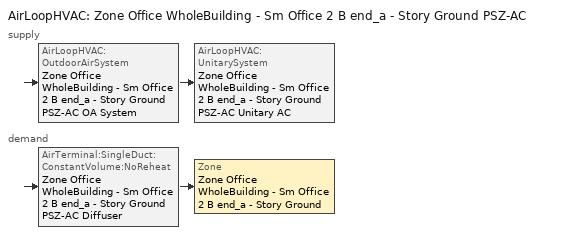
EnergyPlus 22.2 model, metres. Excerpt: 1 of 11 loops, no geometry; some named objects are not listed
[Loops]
AirLoopHVAC 'Zone Office WholeBuilding - Sm Office 2 B end_a - Story Ground PSZ-AC'
 supply: AirLoopHVAC:OutdoorAirSystem 'Zone Office WholeBuilding - Sm Office 2 B end_a - Story Ground PSZ-AC OA System' > AirLoopHVAC:UnitarySystem 'Zone Office WholeBuilding - Sm Office 2 B end_a - Story Ground PSZ-AC Unitary AC'
 demand: AirTerminal:SingleDuct:ConstantVolume:NoReheat 'Zone Office WholeBuilding - Sm Office 2 B end_a - Story Ground PSZ-AC Diffuser' > Zone 'Zone Office WholeBuilding - Sm Office 2 B end_a - Story Ground'
[ZoneControl:Thermostat]
Zone Office WholeBuilding - Sm Office 2 B end_a - Story Ground Thermostat: Zone or ZoneList=Zone Office WholeBuilding - Sm Office 2 B end_a - Story Ground; Control Type Schedule=Zone Office WholeBuilding - Sm Office 2 B end_a - Story Ground Thermostat Schedule; Control 1=Office WholeBuilding - Sm Office 2 - 90.1-2010 Thermostat 4; Temperature Difference Between Cutout And Setpoint {deltaC}=0
[ThermostatSetpoint:DualSetpoint]
Office WholeBuilding - Sm Office 2 - 90.1-2010 Thermostat 4: Heating Setpoint Temperature Schedule=OfficeSmall HTGSETP_SCH_NO_OPTIMUM; Cooling Setpoint Temperature Schedule=OfficeSmall CLGSETP_SCH_NO_OPTIMUM
[AirTerminal:SingleDuct:ConstantVolume:NoReheat]
Zone Office WholeBuilding - Sm Office 2 B end_a - Story Ground PSZ-AC Diffuser: Availability Schedule=Always On Discrete; Maximum Air Flow Rate {m3/s}=AutoSize
[Zone equipment]
Zone Office WholeBuilding - Sm Office 2 B end_a - Story Ground: Zone Office WholeBuilding - Sm Office 2 B end_a - Story Ground PSZ-AC Diffuser
[Sizing:Zone]
Zone Office WholeBuilding - Sm Office 2 B end_a - Story Ground: Zone Cooling Design Supply Air Temperature Input Method=SupplyAirTemperature; Zone Cooling Design Supply Air Temperature {C}=12.7778; Zone Cooling Design Supply Air Temperature Difference {deltaC}=11.11; Zone Heating Design Supply Air Temperature Input Method=SupplyAirTemperature; Zone Heating Design Supply Air Temperature {C}=50; Zone Heating Design Supply Air Temperature Difference {deltaC}=11.11; Zone Cooling Design Supply Air Humidity Ratio {kgWater/kgDryAir}=0.0085; Zone Heating Design Supply Air Humidity Ratio {kgWater/kgDryAir}=0.008; Design Specification Outdoor Air Object=Zone Office WholeBuilding - Sm Office 2 B end_a - Story Ground DSOA Space List; Cooling Design Air Flow Method=DesignDay; Cooling Design Air Flow Rate {m3/s}=0; Cooling Minimum Air Flow per Zone Floor Area {m3/s-m2}=0.000762; Cooling Minimum Air Flow {m3/s}=0; Cooling Minimum Air Flow Fraction=0; Heating Design Air Flow Method=DesignDay; Heating Design Air Flow Rate {m3/s}=0; Heating Maximum Air Flow per Zone Floor Area {m3/s-m2}=0.002032; Heating Maximum Air Flow {m3/s}=0.141576; Heating Maximum Air Flow Fraction=0.3; Account for Dedicated Outdoor Air System=No; Zone Load Sizing Method=Sensible Load Only No Latent Load; Zone Latent Cooling Design Supply Air Humidity Ratio Input Method=HumidityRatioDifference; Zone Cooling Design Supply Air Humidity Ratio Difference {kgWater/kgDryAir}=0.005; Zone Latent Heating Design Supply Air Humidity Ratio Input Method=HumidityRatioDifference; Zone Humidification Design Supply Air Humidity Ratio Difference {kgWater/kgDryAir}=0.005
[Controller:MechanicalVentilation]
Controller Mechanical Ventilation 5: Availability Schedule=Zone Office WholeBuilding - Sm Office 2 B end_a - Story Ground PSZ-AC Occ Sch; Demand Controlled Ventilation=No; System Outdoor Air Method=ZoneSum; Zone or ZoneList Name 1=Zone Office WholeBuilding - Sm Office 2 B end_a - Story Ground; Design Specification Outdoor Air Object Name 1=Office WholeBuilding - Sm Office 2 Ventilation
[DesignSpecification:OutdoorAir]
Office WholeBuilding - Sm Office 2 Ventilation: Outdoor Air Method=Sum; Outdoor Air Flow per Person {m3/s-person}=0; Outdoor Air Flow per Zone Floor Area {m3/s-m2}=0.0004318; Outdoor Air Flow per Zone {m3/s}=0; Outdoor Air Flow Air Changes per Hour {1/hr}=0
[DesignSpecification:OutdoorAir:SpaceList]
Zone Office WholeBuilding - Sm Office 2 B end_a - Story Ground DSOA Space List: Space Name 1=Office WholeBuilding - Sm Office 2 B end_a - Story Ground; Space Design Specification Outdoor Air Object Name 1=Office WholeBuilding - Sm Office 2 Ventilation
[AirLoopHVAC]
Zone Office WholeBuilding - Sm Office 2 B end_a - Story Ground PSZ-AC: Design Supply Air Flow Rate {m3/s}=AutoSize; Design Return Air Flow Fraction of Supply Air Flow=1
[Sizing:System]
Zone Office WholeBuilding - Sm Office 2 B end_a - Story Ground PSZ-AC: Type of Load to Size On=Sensible; Design Outdoor Air Flow Rate {m3/s}=Autosize; Central Heating Maximum System Air Flow Ratio=1; Preheat Design Temperature {C}=7.22222; Preheat Design Humidity Ratio {kgWater/kgDryAir}=0.008; Precool Design Temperature {C}=12.7778; Precool Design Humidity Ratio {kgWater/kgDryAir}=0.008; Central Cooling Design Supply Air Temperature {C}=12.7778; Central Heating Design Supply Air Temperature {C}=50; Type of Zone Sum to Use=Coincident; 100% Outdoor Air in Cooling=No; 100% Outdoor Air in Heating=No; Central Cooling Design Supply Air Humidity Ratio {kgWater/kgDryAir}=0.0085; Central Heating Design Supply Air Humidity Ratio {kgWater/kgDryAir}=0.008; Cooling Supply Air Flow Rate Method=DesignDay; Cooling Supply Air Flow Rate {m3/s}=0; Cooling Supply Air Flow Rate Per Floor Area {m3/s-m2}=0.00996765; Cooling Fraction of Autosized Cooling Supply Air Flow Rate=1; Cooling Supply Air Flow Rate Per Unit Cooling Capacity {m3/s-W}=3.94755e-05; Heating Supply Air Flow Rate Method=DesignDay; Heating Supply Air Flow Rate {m3/s}=0; Heating Supply Air Flow Rate Per Floor Area {m3/s-m2}=0.00996765; Heating Fraction of Autosized Heating Supply Air Flow Rate=1; Heating Fraction of Autosized Cooling Supply Air Flow Rate=1; Heating Supply Air Flow Rate Per Unit Heating Capacity {m3/s-W}=3.15882e-05; System Outdoor Air Method=ZoneSum; Zone Maximum Outdoor Air Fraction=1; Cooling Design Capacity Method=CoolingDesignCapacity; Cooling Design Capacity {W}=Autosize; Cooling Design Capacity Per Floor Area {W/m2}=234.7; Fraction of Autosized Cooling Design Capacity=1; Heating Design Capacity Method=HeatingDesignCapacity; Heating Design Capacity {W}=Autosize; Heating Design Capacity Per Floor Area {W/m2}=157; Fraction of Autosized Heating Design Capacity=1; Central Cooling Capacity Control Method=OnOff; Occupant Diversity=Autosize
[Controller:OutdoorAir]
Zone Office WholeBuilding - Sm Office 2 B end_a - Story Ground PSZ-AC OA System Controller: Minimum Outdoor Air Flow Rate {m3/s}=Autosize; Maximum Outdoor Air Flow Rate {m3/s}=Autosize; Economizer Control Type=NoEconomizer; Economizer Control Action Type=ModulateFlow; Economizer Maximum Limit Dry-Bulb Temperature {C}=28; Economizer Maximum Limit Enthalpy {J/kg}=64000; Lockout Type=LockoutWithHeating; Minimum Limit Type=FixedMinimum; Minimum Outdoor Air Schedule=Zone Office WholeBuilding - Sm Office 2 B end_a - Story Ground PSZ-AC Occ Sch; Maximum Fraction of Outdoor Air Schedule=ZoneOfficeWholeBuildingSmOffice2BendaStoryGroundPSZACmaxOASch; Mechanical Ventilation Controller=Controller Mechanical Ventilation 5; High Humidity Control=No; Control High Indoor Humidity Based on Outdoor Humidity Ratio=Yes; Heat Recovery Bypass Control Type=BypassWhenWithinEconomizerLimits
[SetpointManager:MixedAir]
Zone Office WholeBuilding - Sm Office 2 B end_a - Story Ground PSZ-AC Mixed Air Node OS Default SPM: Control Variable=Temperature; Setpoint Node or NodeList=Zone Office WholeBuilding - Sm Office 2 B end_a - Story Ground PSZ-AC Mixed Air Node
[AirLoopHVAC:UnitarySystem]
Zone Office WholeBuilding - Sm Office 2 B end_a - Story Ground PSZ-AC Unitary AC: Control Type=Load; Controlling Zone or Thermostat Location=Zone Office WholeBuilding - Sm Office 2 B end_a - Story Ground; Dehumidification Control Type=None; Availability Schedule=Outage Availability Schedule; Supply Fan=Zone Office WholeBuilding - Sm Office 2 B end_a - Story Ground PSZ-AC Fan; Fan Placement=DrawThrough; Supply Air Fan Operating Mode Schedule=Zone Office WholeBuilding - Sm Office 2 B end_a - Story Ground PSZ-AC Occ Sch; Heating Coil=Zone Office WholeBuilding - Sm Office 2 B end_a - Story Ground PSZ-AC Gas Htg Coil 30kBtu/hr 0.8 Thermal Eff; DX Heating Coil Sizing Ratio=1; Cooling Coil=Zone Office WholeBuilding - Sm Office 2 B end_a - Story Ground PSZ-AC 1spd DX AC Clg Coil 12kBtu/hr 13.0SEER; Use DOAS DX Cooling Coil=No; Minimum Supply Air Temperature {C}=2; Latent Load Control=SensibleOnlyLoadControl; Supplemental Heating Coil=Zone Office WholeBuilding - Sm Office 2 B end_a - Story Ground PSZ-AC No Heat; Cooling Supply Air Flow Rate {m3/s}=Autosize; Heating Supply Air Flow Rate {m3/s}=Autosize; No Load Supply Air Flow Rate {m3/s}=Autosize; Maximum Supply Air Temperature {C}=80; Maximum Outdoor Dry-Bulb Temperature for Supplemental Heater Operation {C}=21; Maximum Cycling Rate {cycles/hr}=2.5; Heat Pump Time Constant {s}=60; Fraction of On-Cycle Power Use=0.01; Heat Pump Fan Delay Time {s}=60; Ancillary On-Cycle Electric Power {W}=0; Ancillary Off-Cycle Electric Power {W}=0
[Fan:OnOff]
Zone Office WholeBuilding - Sm Office 2 B end_a - Story Ground PSZ-AC Fan: Availability Schedule=Always On Discrete; Fan Total Efficiency=0.55575; Pressure Rise {Pa}=622.722; Maximum Flow Rate {m3/s}=Autosize; Motor Efficiency=0.855; Motor In Airstream Fraction=1; Fan Power Ratio Function of Speed Ratio Curve=Fan On Off Power Curve 4; Fan Efficiency Ratio Function of Speed Ratio Curve=Fan On Off Efficiency Curve 4
[Coil:Heating:Fuel]
Zone Office WholeBuilding - Sm Office 2 B end_a - Story Ground PSZ-AC Gas Htg Coil 30kBtu/hr 0.8 Thermal Eff: Availability Schedule=Always On Discrete; Fuel Type=NaturalGas; Burner Efficiency=0.8; Nominal Capacity {W}=AutoSize; Parasitic Electric Load {W}=0; Parasitic Fuel Load {W}=0
[Coil:Cooling:DX:SingleSpeed]
Zone Office WholeBuilding - Sm Office 2 B end_a - Story Ground PSZ-AC 1spd DX AC Clg Coil 12kBtu/hr 13.0SEER: Availability Schedule=Always On Discrete; Gross Rated Total Cooling Capacity {W}=Autosize; Gross Rated Sensible Heat Ratio=Autosize; Gross Rated Cooling COP {W/W}=3.91157; Rated Air Flow Rate {m3/s}=Autosize; Rated Evaporator Fan Power Per Volume Flow Rate 2017 {W/(m3/s)}=773.3; Rated Evaporator Fan Power Per Volume Flow Rate 2023 {W/(m3/s)}=934.4; Total Cooling Capacity Function of Temperature Curve=PSZ-Fine Storage DX Coil Cap-FT; Total Cooling Capacity Function of Flow Fraction Curve=DX Coil Cap-FF; Energy Input Ratio Function of Temperature Curve=PSZ-AC DX Coil EIR-FT; Energy Input Ratio Function of Flow Fraction Curve=Split DX Coil EIR-FF; Part Load Fraction Correlation Curve=HPACCOOLPLFFPLR; Minimum Outdoor Dry-Bulb Temperature for Compressor Operation {C}=-25; Nominal Time for Condensate Removal to Begin {s}=0; Ratio of Initial Moisture Evaporation Rate and Steady State Latent Capacity=0; Maximum Cycling Rate {cycles/hr}=0; Latent Capacity Time Constant {s}=0; Condenser Type=AirCooled; Evaporative Condenser Effectiveness=0.9; Evaporative Condenser Air Flow Rate {m3/s}=Autosize; Evaporative Condenser Pump Rated Power Consumption {W}=Autosize; Crankcase Heater Capacity {W}=0; Maximum Outdoor Dry-Bulb Temperature for Crankcase Heater Operation {C}=10; Basin Heater Capacity {W/K}=0; Basin Heater Setpoint Temperature {C}=2
[Coil:Heating:Electric]
Zone Office WholeBuilding - Sm Office 2 B end_a - Story Ground PSZ-AC No Heat: Availability Schedule=Always Off Discrete; Efficiency=1; Nominal Capacity {W}=0
[SetpointManager:SingleZone:Reheat]
Zone Office WholeBuilding - Sm Office 2 B end_a - Story Ground Setpoint Manager SZ Reheat: Control Variable=Temperature; Minimum Supply Air Temperature {C}=12.7778; Maximum Supply Air Temperature {C}=50; Control Zone=Zone Office WholeBuilding - Sm Office 2 B end_a - Story Ground; Setpoint Node or NodeList=Zone Office WholeBuilding - Sm Office 2 B end_a - Story Ground PSZ-AC Supply Outlet Node
[Schedule:Day:Interval]
OfficeSmall HTGSETP_SCH_NO_OPTIMUM Default; autogen OfficeSmall HTGSETP_SCH_NO_OPTIMUM 0_day_sch: Average, 06:00, 18.3368, 19:00, 18.3368, 24:00, 18.3368
Schedule Day 241: No, 01:00, 3.0562, 02:00, 6.11233, 03:00, 9.16845, 04:00, 12.2246, 05:00, 15.2807, 06:00, 18.3368, 07:00, 18.3368, 08:00, 18.3368, 09:00, 18.3368, 10:00, 18.3368, 11:00, 18.3368, 12:00, 18.3368, 13:00, 18.3368, 14:00, 18.3368, 15:00, 18.3368, 16:00, 18.3368, 17:00, 0, 18:00, 0, 19:00, 0, 20:00, 0, 21:00, 0, 22:00, 0, 23:00, 0, 24:00, 0
Schedule Day 242; Schedule Day 243; Schedule Day 244; Schedule Day 245; Schedule Day 246; Schedule Day 247; Schedule Day 210; Schedule Day 211; Schedule Day 212; Schedule Day 213; Schedule Day 214; Schedule Day 215; Schedule Day 18; Schedule Day 19; Schedule Day 20; Schedule Day 21; Schedule Day 22; Schedule Day 23; Schedule Day 234; Schedule Day 235; Schedule Day 236; Schedule Day 237; Schedule Day 238; Schedule Day 239: No, 01:00, 0, 02:00, 0, 03:00, 0, 04:00, 0, 05:00, 0, 06:00, 0, 07:00, 0, 08:00, 0, 09:00, 0, 10:00, 0, 11:00, 0, 12:00, 0, 13:00, 0, 14:00, 0, 15:00, 0, 16:00, 0, 17:00, 0, 18:00, 0, 19:00, 0, 20:00, 0, 21:00, 0, 22:00, 0, 23:00, 0, 24:00, 0
Schedule Day 248: No, 01:00, 0, 02:00, 0, 03:00, 0, 04:00, 0, 05:00, 0, 06:00, 0, 07:00, 0, 08:00, 0, 09:00, 0, 10:00, 0, 11:00, 0, 12:00, 0, 13:00, 0, 14:00, 0, 15:00, 0, 16:00, 0, 17:00, 18.3368, 18:00, 18.3368, 19:00, 18.3368, 20:00, 18.3368, 21:00, 18.3368, 22:00, 18.3368, 23:00, 18.3368, 24:00, 18.3368
OfficeSmall HTGSETP_SCH_NO_OPTIMUM Summer Design Day: No, 24:00, 15.56
OfficeSmall HTGSETP_SCH_NO_OPTIMUM Winter Design Day: No, 24:00, 21.11
OfficeSmall CLGSETP_SCH_NO_OPTIMUM Default: Average, 04:30, 69.3215, 24:00, 70.498
Schedule Day 209: No, 01:00, 15.4051, 02:00, 30.8098, 03:00, 46.2145, 04:00, 61.6192, 05:00, 69.3517, 06:00, 69.412, 07:00, 69.4723, 08:00, 69.5327, 09:00, 69.593, 10:00, 69.6533, 11:00, 69.7137, 12:00, 69.774, 13:00, 69.8343, 14:00, 69.8947, 15:00, 69.955, 16:00, 70.0153, 17:00, 0, 18:00, 0, 19:00, 0, 20:00, 0, 21:00, 0, 22:00, 0, 23:00, 0, 24:00, 0
Schedule Day 216: No, 01:00, 0, 02:00, 0, 03:00, 0, 04:00, 0, 05:00, 0, 06:00, 0, 07:00, 0, 08:00, 0, 09:00, 0, 10:00, 0, 11:00, 0, 12:00, 0, 13:00, 0, 14:00, 0, 15:00, 0, 16:00, 0, 17:00, 70.0756, 18:00, 70.136, 19:00, 70.1963, 20:00, 70.2566, 21:00, 70.317, 22:00, 70.3773, 23:00, 70.4376, 24:00, 70.498
OfficeSmall CLGSETP_SCH_NO_OPTIMUM Summer Design Day: No, 24:00, 23.89
OfficeSmall CLGSETP_SCH_NO_OPTIMUM Winter Design Day: No, 24:00, 29.44
Zone Office WholeBuilding - Sm Office 2 B end_a - Story Ground PSZ-AC Occ Sch Sunday; Zone Office WholeBuilding - Sm Office 2 B end_a - Story Ground PSZ-AC Occ Sch Default; Zone Office WholeBuilding - Sm Office 2 B end_a - Story Ground PSZ-AC Occ Sch Summer Design Day; Zone Office WholeBuilding - Sm Office 2 B end_a - Story Ground PSZ-AC Occ Sch Winter Design Day: No, 24:00, 1
Schedule Day 17: No, 01:00, 1, 02:00, 1, 03:00, 1, 04:00, 1, 05:00, 1, 06:00, 1, 07:00, 1, 08:00, 1, 09:00, 1, 10:00, 1, 11:00, 1, 12:00, 1, 13:00, 1, 14:00, 1, 15:00, 1, 16:00, 1, 17:00, 0, 18:00, 0, 19:00, 0, 20:00, 0, 21:00, 0, 22:00, 0, 23:00, 0, 24:00, 0
Schedule Day 24: No, 01:00, 0, 02:00, 0, 03:00, 0, 04:00, 0, 05:00, 0, 06:00, 0, 07:00, 0, 08:00, 0, 09:00, 0, 10:00, 0, 11:00, 0, 12:00, 0, 13:00, 0, 14:00, 0, 15:00, 0, 16:00, 0, 17:00, 1, 18:00, 1, 19:00, 1, 20:00, 1, 21:00, 1, 22:00, 1, 23:00, 1, 24:00, 1
Schedule Day 233: No, 01:00, 0.7, 02:00, 0.7, 03:00, 0.7, 04:00, 0.7, 05:00, 0.7, 06:00, 0.7, 07:00, 0.7, 08:00, 0.7, 09:00, 0.7, 10:00, 0.7, 11:00, 0.7, 12:00, 0.7, 13:00, 0.7, 14:00, 0.7, 15:00, 0.7, 16:00, 0.7, 17:00, 0, 18:00, 0, 19:00, 0, 20:00, 0, 21:00, 0, 22:00, 0, 23:00, 0, 24:00, 0
Schedule Day 240: No, 01:00, 0, 02:00, 0, 03:00, 0, 04:00, 0, 05:00, 0, 06:00, 0, 07:00, 0, 08:00, 0, 09:00, 0, 10:00, 0, 11:00, 0, 12:00, 0, 13:00, 0, 14:00, 0, 15:00, 0, 16:00, 0, 17:00, 0.7, 18:00, 0.7, 19:00, 0.7, 20:00, 0.7, 21:00, 0.7, 22:00, 0.7, 23:00, 0.7, 24:00, 0.7
ZoneOfficeWholeBuildingSmOffice2BendaStoryGroundPSZACmaxOASchDefault: No, 24:00, 0.7
[Schedule:Week:Daily]
OfficeSmall HTGSETP_SCH_NO_OPTIMUM Week Rule - Jan1-Mar4: OfficeSmall HTGSETP_SCH_NO_OPTIMUM Default, autogen OfficeSmall HTGSETP_SCH_NO_OPTIMUM 0_day_sch, OfficeSmall HTGSETP_SCH_NO_OPTIMUM Default, OfficeSmall HTGSETP_SCH_NO_OPTIMUM Default, OfficeSmall HTGSETP_SCH_NO_OPTIMUM Default, OfficeSmall HTGSETP_SCH_NO_OPTIMUM Default, OfficeSmall HTGSETP_SCH_NO_OPTIMUM Default, OfficeSmall HTGSETP_SCH_NO_OPTIMUM Default, OfficeSmall HTGSETP_SCH_NO_OPTIMUM Summer Design Day, OfficeSmall HTGSETP_SCH_NO_OPTIMUM Winter Design Day, OfficeSmall HTGSETP_SCH_NO_OPTIMUM Default, OfficeSmall HTGSETP_SCH_NO_OPTIMUM Default
OfficeSmall HTGSETP_SCH_NO_OPTIMUM Week Rule - Mar5-Oct28; OfficeSmall HTGSETP_SCH_NO_OPTIMUM Week Rule - Nov12-Dec31: autogen OfficeSmall HTGSETP_SCH_NO_OPTIMUM 0_day_sch, OfficeSmall HTGSETP_SCH_NO_OPTIMUM Default, OfficeSmall HTGSETP_SCH_NO_OPTIMUM Default, OfficeSmall HTGSETP_SCH_NO_OPTIMUM Default, OfficeSmall HTGSETP_SCH_NO_OPTIMUM Default, OfficeSmall HTGSETP_SCH_NO_OPTIMUM Default, OfficeSmall HTGSETP_SCH_NO_OPTIMUM Default, OfficeSmall HTGSETP_SCH_NO_OPTIMUM Default, OfficeSmall HTGSETP_SCH_NO_OPTIMUM Summer Design Day, OfficeSmall HTGSETP_SCH_NO_OPTIMUM Winter Design Day, OfficeSmall HTGSETP_SCH_NO_OPTIMUM Default, OfficeSmall HTGSETP_SCH_NO_OPTIMUM Default
OfficeSmall HTGSETP_SCH_NO_OPTIMUM Week Rule - Oct29-Nov4: autogen OfficeSmall HTGSETP_SCH_NO_OPTIMUM 0_day_sch, OfficeSmall HTGSETP_SCH_NO_OPTIMUM Default, Schedule Day 241, Schedule Day 242, Schedule Day 243, Schedule Day 244, Schedule Day 245, OfficeSmall HTGSETP_SCH_NO_OPTIMUM Default, OfficeSmall HTGSETP_SCH_NO_OPTIMUM Summer Design Day, OfficeSmall HTGSETP_SCH_NO_OPTIMUM Winter Design Day, OfficeSmall HTGSETP_SCH_NO_OPTIMUM Default, OfficeSmall HTGSETP_SCH_NO_OPTIMUM Default
OfficeSmall HTGSETP_SCH_NO_OPTIMUM Week Rule - Nov5-Nov11: Schedule Day 246, Schedule Day 247, Schedule Day 248, OfficeSmall HTGSETP_SCH_NO_OPTIMUM Default, OfficeSmall HTGSETP_SCH_NO_OPTIMUM Default, OfficeSmall HTGSETP_SCH_NO_OPTIMUM Default, OfficeSmall HTGSETP_SCH_NO_OPTIMUM Default, OfficeSmall HTGSETP_SCH_NO_OPTIMUM Default, OfficeSmall HTGSETP_SCH_NO_OPTIMUM Summer Design Day, OfficeSmall HTGSETP_SCH_NO_OPTIMUM Winter Design Day, OfficeSmall HTGSETP_SCH_NO_OPTIMUM Default, OfficeSmall HTGSETP_SCH_NO_OPTIMUM Default
OfficeSmall CLGSETP_SCH_NO_OPTIMUM Week Rule - Jan1-Oct28; OfficeSmall CLGSETP_SCH_NO_OPTIMUM Week Rule - Nov12-Dec31: OfficeSmall CLGSETP_SCH_NO_OPTIMUM Default, OfficeSmall CLGSETP_SCH_NO_OPTIMUM Default, OfficeSmall CLGSETP_SCH_NO_OPTIMUM Default, OfficeSmall CLGSETP_SCH_NO_OPTIMUM Default, OfficeSmall CLGSETP_SCH_NO_OPTIMUM Default, OfficeSmall CLGSETP_SCH_NO_OPTIMUM Default, OfficeSmall CLGSETP_SCH_NO_OPTIMUM Default, OfficeSmall CLGSETP_SCH_NO_OPTIMUM Default, OfficeSmall CLGSETP_SCH_NO_OPTIMUM Summer Design Day, OfficeSmall CLGSETP_SCH_NO_OPTIMUM Winter Design Day, OfficeSmall CLGSETP_SCH_NO_OPTIMUM Default, OfficeSmall CLGSETP_SCH_NO_OPTIMUM Default
OfficeSmall CLGSETP_SCH_NO_OPTIMUM Week Rule - Oct29-Nov4: OfficeSmall CLGSETP_SCH_NO_OPTIMUM Default, OfficeSmall CLGSETP_SCH_NO_OPTIMUM Default, Schedule Day 209, Schedule Day 210, Schedule Day 211, Schedule Day 212, Schedule Day 213, OfficeSmall CLGSETP_SCH_NO_OPTIMUM Default, OfficeSmall CLGSETP_SCH_NO_OPTIMUM Summer Design Day, OfficeSmall CLGSETP_SCH_NO_OPTIMUM Winter Design Day, OfficeSmall CLGSETP_SCH_NO_OPTIMUM Default, OfficeSmall CLGSETP_SCH_NO_OPTIMUM Default
OfficeSmall CLGSETP_SCH_NO_OPTIMUM Week Rule - Nov5-Nov11: Schedule Day 214, Schedule Day 215, Schedule Day 216, OfficeSmall CLGSETP_SCH_NO_OPTIMUM Default, OfficeSmall CLGSETP_SCH_NO_OPTIMUM Default, OfficeSmall CLGSETP_SCH_NO_OPTIMUM Default, OfficeSmall CLGSETP_SCH_NO_OPTIMUM Default, OfficeSmall CLGSETP_SCH_NO_OPTIMUM Default, OfficeSmall CLGSETP_SCH_NO_OPTIMUM Summer Design Day, OfficeSmall CLGSETP_SCH_NO_OPTIMUM Winter Design Day, OfficeSmall CLGSETP_SCH_NO_OPTIMUM Default, OfficeSmall CLGSETP_SCH_NO_OPTIMUM Default
Zone Office WholeBuilding - Sm Office 2 B end_a - Story Ground PSZ-AC Occ Sch Week Rule - Jan1-Oct28; Zone Office WholeBuilding - Sm Office 2 B end_a - Story Ground PSZ-AC Occ Sch Week Rule - Nov12-Dec31: Zone Office WholeBuilding - Sm Office 2 B end_a - Story Ground PSZ-AC Occ Sch Sunday, Zone Office WholeBuilding - Sm Office 2 B end_a - Story Ground PSZ-AC Occ Sch Sunday, Zone Office WholeBuilding - Sm Office 2 B end_a - Story Ground PSZ-AC Occ Sch Sunday, Zone Office WholeBuilding - Sm Office 2 B end_a - Story Ground PSZ-AC Occ Sch Sunday, Zone Office WholeBuilding - Sm Office 2 B end_a - Story Ground PSZ-AC Occ Sch Default, Zone Office WholeBuilding - Sm Office 2 B end_a - Story Ground PSZ-AC Occ Sch Sunday, Zone Office WholeBuilding - Sm Office 2 B end_a - Story Ground PSZ-AC Occ Sch Sunday, Zone Office WholeBuilding - Sm Office 2 B end_a - Story Ground PSZ-AC Occ Sch Default, Zone Office WholeBuilding - Sm Office 2 B end_a - Story Ground PSZ-AC Occ Sch Summer Design Day, Zone Office WholeBuilding - Sm Office 2 B end_a - Story Ground PSZ-AC Occ Sch Winter Design Day, Zone Office WholeBuilding - Sm Office 2 B end_a - Story Ground PSZ-AC Occ Sch Default, Zone Office WholeBuilding - Sm Office 2 B end_a - Story Ground PSZ-AC Occ Sch Default
Zone Office WholeBuilding - Sm Office 2 B end_a - Story Ground PSZ-AC Occ Sch Week Rule - Oct29-Nov4: Zone Office WholeBuilding - Sm Office 2 B end_a - Story Ground PSZ-AC Occ Sch Sunday, Zone Office WholeBuilding - Sm Office 2 B end_a - Story Ground PSZ-AC Occ Sch Sunday, Schedule Day 17, Schedule Day 18, Schedule Day 19, Schedule Day 20, Schedule Day 21, Zone Office WholeBuilding - Sm Office 2 B end_a - Story Ground PSZ-AC Occ Sch Default, Zone Office WholeBuilding - Sm Office 2 B end_a - Story Ground PSZ-AC Occ Sch Summer Design Day, Zone Office WholeBuilding - Sm Office 2 B end_a - Story Ground PSZ-AC Occ Sch Winter Design Day, Zone Office WholeBuilding - Sm Office 2 B end_a - Story Ground PSZ-AC Occ Sch Default, Zone Office WholeBuilding - Sm Office 2 B end_a - Story Ground PSZ-AC Occ Sch Default
Zone Office WholeBuilding - Sm Office 2 B end_a - Story Ground PSZ-AC Occ Sch Week Rule - Nov5-Nov11: Schedule Day 22, Schedule Day 23, Schedule Day 24, Zone Office WholeBuilding - Sm Office 2 B end_a - Story Ground PSZ-AC Occ Sch Sunday, Zone Office WholeBuilding - Sm Office 2 B end_a - Story Ground PSZ-AC Occ Sch Default, Zone Office WholeBuilding - Sm Office 2 B end_a - Story Ground PSZ-AC Occ Sch Sunday, Zone Office WholeBuilding - Sm Office 2 B end_a - Story Ground PSZ-AC Occ Sch Sunday, Zone Office WholeBuilding - Sm Office 2 B end_a - Story Ground PSZ-AC Occ Sch Default, Zone Office WholeBuilding - Sm Office 2 B end_a - Story Ground PSZ-AC Occ Sch Summer Design Day, Zone Office WholeBuilding - Sm Office 2 B end_a - Story Ground PSZ-AC Occ Sch Winter Design Day, Zone Office WholeBuilding - Sm Office 2 B end_a - Story Ground PSZ-AC Occ Sch Default, Zone Office WholeBuilding - Sm Office 2 B end_a - Story Ground PSZ-AC Occ Sch Default
ZoneOfficeWholeBuildingSmOffice2BendaStoryGroundPSZACmaxOASch Week Rule - Jan1-Oct28; ZoneOfficeWholeBuildingSmOffice2BendaStoryGroundPSZACmaxOASch Week Rule - Nov12-Dec31: ZoneOfficeWholeBuildingSmOffice2BendaStoryGroundPSZACmaxOASchDefault, ZoneOfficeWholeBuildingSmOffice2BendaStoryGroundPSZACmaxOASchDefault, ZoneOfficeWholeBuildingSmOffice2BendaStoryGroundPSZACmaxOASchDefault, ZoneOfficeWholeBuildingSmOffice2BendaStoryGroundPSZACmaxOASchDefault, ZoneOfficeWholeBuildingSmOffice2BendaStoryGroundPSZACmaxOASchDefault, ZoneOfficeWholeBuildingSmOffice2BendaStoryGroundPSZACmaxOASchDefault, ZoneOfficeWholeBuildingSmOffice2BendaStoryGroundPSZACmaxOASchDefault, ZoneOfficeWholeBuildingSmOffice2BendaStoryGroundPSZACmaxOASchDefault, ZoneOfficeWholeBuildingSmOffice2BendaStoryGroundPSZACmaxOASchDefault, ZoneOfficeWholeBuildingSmOffice2BendaStoryGroundPSZACmaxOASchDefault, ZoneOfficeWholeBuildingSmOffice2BendaStoryGroundPSZACmaxOASchDefault, ZoneOfficeWholeBuildingSmOffice2BendaStoryGroundPSZACmaxOASchDefault
ZoneOfficeWholeBuildingSmOffice2BendaStoryGroundPSZACmaxOASch Week Rule - Oct29-Nov4: ZoneOfficeWholeBuildingSmOffice2BendaStoryGroundPSZACmaxOASchDefault, ZoneOfficeWholeBuildingSmOffice2BendaStoryGroundPSZACmaxOASchDefault, Schedule Day 233, Schedule Day 234, Schedule Day 235, Schedule Day 236, Schedule Day 237, ZoneOfficeWholeBuildingSmOffice2BendaStoryGroundPSZACmaxOASchDefault, ZoneOfficeWholeBuildingSmOffice2BendaStoryGroundPSZACmaxOASchDefault, ZoneOfficeWholeBuildingSmOffice2BendaStoryGroundPSZACmaxOASchDefault, ZoneOfficeWholeBuildingSmOffice2BendaStoryGroundPSZACmaxOASchDefault, ZoneOfficeWholeBuildingSmOffice2BendaStoryGroundPSZACmaxOASchDefault
ZoneOfficeWholeBuildingSmOffice2BendaStoryGroundPSZACmaxOASch Week Rule - Nov5-Nov11: Schedule Day 238, Schedule Day 239, Schedule Day 240, ZoneOfficeWholeBuildingSmOffice2BendaStoryGroundPSZACmaxOASchDefault, ZoneOfficeWholeBuildingSmOffice2BendaStoryGroundPSZACmaxOASchDefault, ZoneOfficeWholeBuildingSmOffice2BendaStoryGroundPSZACmaxOASchDefault, ZoneOfficeWholeBuildingSmOffice2BendaStoryGroundPSZACmaxOASchDefault, ZoneOfficeWholeBuildingSmOffice2BendaStoryGroundPSZACmaxOASchDefault, ZoneOfficeWholeBuildingSmOffice2BendaStoryGroundPSZACmaxOASchDefault, ZoneOfficeWholeBuildingSmOffice2BendaStoryGroundPSZACmaxOASchDefault, ZoneOfficeWholeBuildingSmOffice2BendaStoryGroundPSZACmaxOASchDefault, ZoneOfficeWholeBuildingSmOffice2BendaStoryGroundPSZACmaxOASchDefault
[Schedule:Year]
OfficeSmall HTGSETP_SCH_NO_OPTIMUM: OfficeSmall HTGSETP_SCH_NO_OPTIMUM Week Rule - Jan1-Mar4, 1, 1, 3, 4, OfficeSmall HTGSETP_SCH_NO_OPTIMUM Week Rule - Mar5-Oct28, 3, 5, 10, 28, OfficeSmall HTGSETP_SCH_NO_OPTIMUM Week Rule - Oct29-Nov4, 10, 29, 11, 4, OfficeSmall HTGSETP_SCH_NO_OPTIMUM Week Rule - Nov5-Nov11, 11, 5, 11, 11, OfficeSmall HTGSETP_SCH_NO_OPTIMUM Week Rule - Nov12-Dec31, 11, 12, 12, 31
OfficeSmall CLGSETP_SCH_NO_OPTIMUM: OfficeSmall CLGSETP_SCH_NO_OPTIMUM Week Rule - Jan1-Oct28, 1, 1, 10, 28, OfficeSmall CLGSETP_SCH_NO_OPTIMUM Week Rule - Oct29-Nov4, 10, 29, 11, 4, OfficeSmall CLGSETP_SCH_NO_OPTIMUM Week Rule - Nov5-Nov11, 11, 5, 11, 11, OfficeSmall CLGSETP_SCH_NO_OPTIMUM Week Rule - Nov12-Dec31, 11, 12, 12, 31
Zone Office WholeBuilding - Sm Office 2 B end_a - Story Ground PSZ-AC Occ Sch: Zone Office WholeBuilding - Sm Office 2 B end_a - Story Ground PSZ-AC Occ Sch Week Rule - Jan1-Oct28, 1, 1, 10, 28, Zone Office WholeBuilding - Sm Office 2 B end_a - Story Ground PSZ-AC Occ Sch Week Rule - Oct29-Nov4, 10, 29, 11, 4, Zone Office WholeBuilding - Sm Office 2 B end_a - Story Ground PSZ-AC Occ Sch Week Rule - Nov5-Nov11, 11, 5, 11, 11, Zone Office WholeBuilding - Sm Office 2 B end_a - Story Ground PSZ-AC Occ Sch Week Rule - Nov12-Dec31, 11, 12, 12, 31
ZoneOfficeWholeBuildingSmOffice2BendaStoryGroundPSZACmaxOASch: ZoneOfficeWholeBuildingSmOffice2BendaStoryGroundPSZACmaxOASch Week Rule - Jan1-Oct28, 1, 1, 10, 28, ZoneOfficeWholeBuildingSmOffice2BendaStoryGroundPSZACmaxOASch Week Rule - Oct29-Nov4, 10, 29, 11, 4, ZoneOfficeWholeBuildingSmOffice2BendaStoryGroundPSZACmaxOASch Week Rule - Nov5-Nov11, 11, 5, 11, 11, ZoneOfficeWholeBuildingSmOffice2BendaStoryGroundPSZACmaxOASch Week Rule - Nov12-Dec31, 11, 12, 12, 31
[Schedule:Compact]
Zone Office WholeBuilding - Sm Office 2 B end_a - Story Ground Thermostat Schedule: Through: 12/31, For: AllDays, Until: 24:00, 4
Outage Availability Schedule: Through: 01/01, For: AllDays, Until: 24:00, 1, Through: 01/02, For: AllDays, Until: 24:00, 1, Through: 01/03, For: AllDays, Until: 24:00, 1, Through: 01/04, For: AllDays, Until: 24:00, 1, Through: 01/05, For: AllDays, Until: 24:00, 1, Through: 01/06, For: AllDays, Until: 24:00, 1, Through: 01/07, For: AllDays, Until: 24:00, 1, Through: 01/08, For: AllDays, Until: 24:00, 1, Through: 01/09, For: AllDays, Until: 24:00, 1, Through: 01/10, For: AllDays, Until: 24:00, 1, Through: 01/11, For: AllDays, Until: 24:00, 1, Through: 01/12, For: AllDays, Until: 24:00, 1, Through: 01/13, For: AllDays, Until: 24:00, 1, Through: 01/14, For: AllDays, Until: 24:00, 1, Through: 01/15, For: AllDays, Until: 24:00, 1, Through: 01/16, For: AllDays, Until: 24:00, 1, Through: 01/17, For: AllDays, Until: 24:00, 1, Through: 01/18, For: AllDays, Until: 24:00, 1, Through: 01/19, For: AllDays, Until: 24:00, 1, Through: 01/20, For: AllDays, Until: 24:00, 1, Through: 01/21, For: AllDays, Until: 24:00, 1, Through: 01/22, For: AllDays, Until: 24:00, 1, Through: 01/23, For: AllDays, Until: 24:00, 1, Through: 01/24, For: AllDays, Until: 24:00, 1, Through: 01/25, For: AllDays, Until: 24:00, 1, Through: 01/26, For: AllDays, Until: 24:00, 1, Through: 01/27, For: AllDays, Until: 24:00, 1, Through: 01/28, For: AllDays, Until: 24:00, 1, Through: 01/29, For: AllDays, Until: 24:00, 1, Through: 01/30, For: AllDays, Until: 24:00, 1, Through: 01/31, For: AllDays, Until: 24:00, 1, Through: 02/01, For: AllDays, Until: 24:00, 1, Through: 02/02, For: AllDays, Until: 24:00, 1, Through: 02/03, For: AllDays, Until: 24:00, 1, Through: 02/04, For: AllDays, Until: 24:00, 1, Through: 02/05, For: AllDays, Until: 24:00, 1, Through: 02/06, For: AllDays, Until: 24:00, 1, Through: 02/07, For: AllDays, Until: 24:00, 1, Through: 02/08, For: AllDays, Until: 24:00, 1, Through: 02/09, For: AllDays, Until: 24:00, 1, Through: 02/10, For: AllDays, Until: 24:00, 1, Through: 02/11, For: AllDays, Until: 24:00, 1, Through: 02/12, For: AllDays, Until: 24:00, 1, Through: 02/13, For: AllDays, Until: 24:00, 1, Through: 02/14, For: AllDays, Until: 24:00, 1, Through: 02/15, For: AllDays, Until: 24:00, 1, Through: 02/16, For: AllDays, Until: 24:00, 1, Through: 02/17, For: AllDays, Until: 24:00, 1, Through: 02/18, For: AllDays, Until: 24:00, 1, Through: 02/19, For: AllDays, Until: 24:00, 1, Through: 02/20, For: AllDays, Until: 24:00, 1, Through: 02/21, For: AllDays, Until: 24:00, 1, Through: 02/22, For: AllDays, Until: 24:00, 1, Through: 02/23, For: AllDays, Until: 24:00, 1, Through: 02/24, For: AllDays, Until: 24:00, 1, Through: 02/25, For: AllDays, Until: 24:00, 1, Through: 02/26, For: AllDays, Until: 24:00, 1, Through: 02/27, For: AllDays, Until: 24:00, 1, Through: 02/28, For: AllDays, Until: 24:00, 1, Through: 03/01, For: AllDays, Until: 24:00, 1, Through: 03/02, For: AllDays, Until: 24:00, 1, Through: 03/03, For: AllDays, Until: 24:00, 1, Through: 03/04, For: AllDays, Until: 24:00, 1, Through: 03/05, For: AllDays, Until: 24:00, 1, Through: 03/06, For: AllDays, Until: 24:00, 1, Through: 03/07, For: AllDays, Until: 24:00, 1, Through: 03/08, For: AllDays, Until: 24:00, 1, Through: 03/09, For: AllDays, Until: 24:00, 1, Through: 03/10, For: AllDays, Until: 24:00, 1, Through: 03/11, For: AllDays, Until: 24:00, 1, Through: 03/12, For: AllDays, Until: 24:00, 1, Through: 03/13, For: AllDays, Until: 24:00, 1, Through: 03/14, For: AllDays, Until: 24:00, 1, Through: 03/15, For: AllDays, Until: 24:00, 1, Through: 03/16, For: AllDays, Until: 24:00, 1, Through: 03/17, For: AllDays, Until: 24:00, 1, Through: 03/18, For: AllDays, Until: 24:00, 1, Through: 03/19, For: AllDays, Until: 24:00, 1, Through: 03/20, For: AllDays, Until: 24:00, 1, Through: 03/21, For: AllDays, Until: 24:00, 1, Through: 03/22, For: AllDays, Until: 24:00, 1, Through: 03/23, For: AllDays, Until: 24:00, 1, Through: 03/24, For: AllDays, Until: 24:00, 1, Through: 03/25, For: AllDays, Until: 24:00, 1, Through: 03/26, For: AllDays, Until: 24:00, 1, Through: 03/27, For: AllDays, Until: 24:00, 1, Through: 03/28, For: AllDays, Until: 24:00, 1, Through: 03/29, For: AllDays, Until: 24:00, 1, Through: 03/30, For: AllDays, Until: 24:00, 1, Through: 03/31, For: AllDays, Until: 24:00, 1, Through: 04/01, For: AllDays, Until: 24:00, 1, Through: 04/02, For: AllDays, Until: 24:00, 1, Through: 04/03, For: AllDays, Until: 24:00, 1, Through: 04/04, For: AllDays, Until: 24:00, 1, Through: 04/05, For: AllDays, Until: 24:00, 1, Through: 04/06, For: AllDays, Until: 24:00, 1, Through: 04/07, For: AllDays, Until: 24:00, 1, Through: 04/08, For: AllDays, Until: 24:00, 1, Through: 04/09, For: AllDays, Until: 24:00, 1, Through: 04/10, For: AllDays, Until: 24:00, 1, Through: 04/11, For: AllDays, Until: 24:00, 1, Through: 04/12, For: AllDays, Until: 24:00, 1, Through: 04/13, For: AllDays, Until: 24:00, 1, Through: 04/14, For: AllDays, Until: 24:00, 1, Through: 04/15, For: AllDays, Until: 24:00, 1, Through: 04/16, For: AllDays, Until: 24:00, 1, Through: 04/17, For: AllDays, Until: 24:00, 1, Through: 04/18, For: AllDays, Until: 24:00, 1, Through: 04/19, For: AllDays, Until: 24:00, 1, Through: 04/20, For: AllDays, Until: 24:00, 1, Through: 04/21, For: AllDays, Until: 24:00, 1, Through: 04/22, For: AllDays, Until: 24:00, 1, Through: 04/23, For: AllDays, Until: 24:00, 1, Through: 04/24, For: AllDays, Until: 24:00, 1, Through: 04/25, For: AllDays, Until: 24:00, 1, Through: 04/26, For: AllDays, Until: 24:00, 1, Through: 04/27, For: AllDays, Until: 24:00, 1, Through: 04/28, For: AllDays, Until: 24:00, 1, Through: 04/29, For: AllDays, Until: 24:00, 1, Through: 04/30, For: AllDays, Until: 24:00, 1, Through: 05/01, For: AllDays, Until: 24:00, 1, Through: 05/02, For: AllDays, Until: 24:00, 1, Through: 05/03, For: AllDays, Until: 24:00, 1, Through: 05/04, For: AllDays, Until: 24:00, 1, Through: 05/05, For: AllDays, Until: 24:00, 1, Through: 05/06, For: AllDays, Until: 24:00, 1, Through: 05/07, For: AllDays, Until: 24:00, 1, Through: 05/08, For: AllDays, Until: 24:00, 1, Through: 05/09, For: AllDays, Until: 24:00, 1, Through: 05/10, For: AllDays, Until: 24:00, 1, Through: 05/11, For: AllDays, Until: 24:00, 1, Through: 05/12, For: AllDays, Until: 24:00, 1, Through: 05/13, For: AllDays, Until: 24:00, 1, Through: 05/14, For: AllDays, Until: 24:00, 1, Through: 05/15, For: AllDays, Until: 24:00, 1, Through: 05/16, For: AllDays, Until: 24:00, 1, Through: 05/17, For: AllDays, Until: 24:00, 1, Through: 05/18, For: AllDays, Until: 24:00, 1, Through: 05/19, For: AllDays, Until: 24:00, 1, Through: 05/20, For: AllDays, Until: 24:00, 1, Through: 05/21, For: AllDays, Until: 24:00, 1, Through: 05/22, For: AllDays, Until: 24:00, 1, Through: 05/23, For: AllDays, Until: 24:00, 1, Through: 05/24, For: AllDays, Until: 24:00, 1, Through: 05/25, For: AllDays, Until: 24:00, 1, Through: 05/26, For: AllDays, Until: 24:00, 1, Through: 05/27, For: AllDays, Until: 24:00, 1, Through: 05/28, For: AllDays, Until: 24:00, 1, Through: 05/29, For: AllDays, Until: 24:00, 1, Through: 05/30, For: AllDays, Until: 24:00, 1, Through: 05/31, For: AllDays, Until: 24:00, 1, Through: 06/01, For: AllDays, Until: 24:00, 1, Through: 06/02, For: AllDays, Until: 24:00, 1, Through: 06/03, For: AllDays, Until: 24:00, 1, Through: 06/04, For: AllDays, Until: 24:00, 1, Through: 06/05, For: AllDays, Until: 24:00, 1, Through: 06/06, For: AllDays, Until: 24:00, 1, Through: 06/07, For: AllDays, Until: 24:00, 1, Through: 06/08, For: AllDays, Until: 24:00, 1, Through: 06/09, For: AllDays, Until: 24:00, 1, Through: 06/10, For: AllDays, Until: 24:00, 1, Through: 06/11, For: AllDays, Until: 24:00, 1, Through: 06/12, For: AllDays, Until: 24:00, 1, Through: 06/13, For: AllDays, Until: 24:00, 1, Through: 06/14, For: AllDays, Until: 24:00, 1, Through: 06/15, For: AllDays, Until: 24:00, 1, Through: 06/16, For: AllDays, Until: 24:00, 1, Through: 06/17, For: AllDays, Until: 24:00, 1, Through: 06/18, For: AllDays, Until: 24:00, 1, Through: 06/19, For: AllDays, Until: 24:00, 1, Through: 06/20, For: AllDays, Until: 24:00, 1, Through: 06/21, For: AllDays, Until: 24:00, 1, Through: 06/22, For: AllDays, Until: 24:00, 1, Through: 06/23, For: AllDays, Until: 24:00, 1, Through: 06/24, For: AllDays, Until: 24:00, 1, Through: 06/25, For: AllDays, Until: 24:00, 1, Through: 06/26, For: AllDays, Until: 24:00, 1, Through: 06/27, For: AllDays, Until: 24:00, 1, Through: 06/28, For: AllDays, Until: 24:00, 1, Through: 06/29, For: AllDays, Until: 24:00, 1, Through: 06/30, For: AllDays, Until: 24:00, 1, Through: 07/01, For: AllDays, Until: 24:00, 1, Through: 07/02, For: AllDays, Until: 24:00, 1, Through: 07/03, For: AllDays, Until: 24:00, 1, Through: 07/04, For: AllDays, Until: 24:00, 1, Through: 07/05, For: AllDays, Until: 24:00, 1, Through: 07/06, For: AllDays, Until: 24:00, 1, Through: 07/07, For: AllDays, Until: 24:00, 1, Through: 07/08, For: AllDays, Until: 24:00, 1, Through: 07/09, For: AllDays, Until: 24:00, 1, Through: 07/10, For: AllDays, Until: 24:00, 1, Through: 07/11, For: AllDays, Until: 24:00, 1, Through: 07/12, For: AllDays, Until: 24:00, 1, Through: 07/13, For: AllDays, Until: 24:00, 1, Through: 07/14, For: AllDays, Until: 24:00, 1, Through: 07/15, For: AllDays, Until: 24:00, 1, Through: 07/16, For: AllDays, Until: 24:00, 1, Through: 07/17, For: AllDays, Until: 24:00, 1, Through: 07/18, For: AllDays, Until: 24:00, 1, Through: 07/19, For: AllDays, Until: 24:00, 1, Through: 07/20, For: AllDays, Until: 24:00, 1, Through: 07/21, For: AllDays, Until: 24:00, 1, Through: 07/22, For: AllDays, Until: 24:00, 1, Through: 07/23, For: AllDays, Until: 24:00, 1, Through: 07/24, For: AllDays, Until: 24:00, 1, Through: 07/25, For: AllDays, Until: 24:00, 1, Through: 07/26, For: AllDays, Until: 24:00, 1, Through: 07/27, For: AllDays, Until: 24:00, 1, Through: 07/28, For: AllDays, Until: 24:00, 1, Through: 07/29, For: AllDays, Until: 24:00, 1, Through: 07/30, For: AllDays, Until: 24:00, 1, Through: 07/31, For: AllDays, Until: 24:00, 1, Through: 08/01, For: AllDays, Until: 24:00, 1, Through: 08/02, For: AllDays, Until: 24:00, 1, Through: 08/03, For: AllDays, Until: 24:00, 1, Through: 08/04, For: AllDays, Until: 24:00, 1, Through: 08/05, For: AllDays, Until: 24:00, 1, Through: 08/06, For: AllDays, Until: 24:00, 1, Through: 08/07, For: AllDays, Until: 24:00, 1, Through: 08/08, For: AllDays, Until: 24:00, 1, Through: 08/09, For: AllDays, Until: 24:00, 1, Through: 08/10, For: AllDays, Until: 24:00, 1, Through: 08/11, For: AllDays, Until: 24:00, 1, Through: 08/12, For: AllDays, Until: 24:00, 1, Through: 08/13, For: AllDays, Until: 24:00, 1, Through: 08/14, For: AllDays, Until: 24:00, 1, Through: 08/15, For: AllDays, Until: 24:00, 1, Through: 08/16, For: AllDays, Until: 24:00, 1, Through: 08/17, For: AllDays, Until: 24:00, 1, Through: 08/18, For: AllDays, Until: 24:00, 1, Through: 08/19, For: AllDays, Until: 24:00, 1, Through: 08/20, For: AllDays, Until: 24:00, 1, Through: 08/21, For: AllDays, Until: 24:00, 1, Through: 08/22, For: AllDays, Until: 24:00, 1, Through: 08/23, For: AllDays, Until: 24:00, 1, Through: 08/24, For: AllDays, Until: 24:00, 1, Through: 08/25, For: AllDays, Until: 24:00, 1, Through: 08/26, For: AllDays, Until: 24:00, 1, Through: 08/27, For: AllDays, Until: 24:00, 1, Through: 08/28, For: AllDays, Until: 24:00, 1, Through: 08/29, For: AllDays, Until: 24:00, 1, Through: 08/30, For: AllDays, Until: 24:00, 1, Through: 08/31, For: AllDays, Until: 24:00, 1, Through: 09/01, For: AllDays, Until: 24:00, 1, Through: 09/02, For: AllDays, Until: 24:00, 1, Through: 09/03, For: AllDays, Until: 24:00, 1, Through: 09/04, For: AllDays, Until: 24:00, 1, Through: 09/05, For: AllDays, Until: 24:00, 1, Through: 09/06, For: AllDays, Until: 24:00, 1, Through: 09/07, For: AllDays, Until: 24:00, 1, Through: 09/08, For: AllDays, Until: 24:00, 1, Through: 09/09, For: AllDays, Until: 24:00, 1, Through: 09/10, For: AllDays, Until: 24:00, 1, Through: 09/11, For: AllDays, Until: 24:00, 1, Through: 09/12, For: AllDays, Until: 24:00, 1, Through: 09/13, For: AllDays, Until: 24:00, 1, Through: 09/14, For: AllDays, Until: 24:00, 1, Through: 09/15, For: AllDays, Until: 24:00, 1, Through: 09/16, For: AllDays, Until: 24:00, 1, Through: 09/17, For: AllDays, Until: 24:00, 1, Through: 09/18, For: AllDays, Until: 24:00, 1, Through: 09/19, For: AllDays, Until: 24:00, 1, Through: 09/20, For: AllDays, Until: 24:00, 1, Through: 09/21, For: AllDays, Until: 24:00, 1, Through: 09/22, For: AllDays, Until: 24:00, 1, Through: 09/23, For: AllDays, Until: 24:00, 1, Through: 09/24, For: AllDays, Until: 24:00, 1, Through: 09/25, For: AllDays, Until: 24:00, 1, Through: 09/26, For: AllDays, Until: 24:00, 1, Through: 09/27, For: AllDays, Until: 24:00, 1, Through: 09/28, For: AllDays, Until: 24:00, 1, Through: 09/29, For: AllDays, Until: 24:00, 1, Through: 09/30, For: AllDays, Until: 24:00, 1, Through: 10/01, For: AllDays, Until: 24:00, 1, Through: 10/02, For: AllDays, Until: 24:00, 1, Through: 10/03, For: AllDays, Until: 24:00, 1, Through: 10/04, For: AllDays, Until: 24:00, 1, Through: 10/05, For: AllDays, Until: 24:00, 1, Through: 10/06, For: AllDays, Until: 24:00, 1, Through: 10/07, For: AllDays, Until: 24:00, 1, Through: 10/08, For: AllDays, Until: 24:00, 1, Through: 10/09, For: AllDays, Until: 24:00, 1, Through: 10/10, For: AllDays, Until: 24:00, 1, Through: 10/11, For: AllDays, Until: 24:00, 1, Through: 10/12, For: AllDays, Until: 24:00, 1, Through: 10/13, For: AllDays, Until: 24:00, 1, Through: 10/14, For: AllDays, Until: 24:00, 1, Through: 10/15, For: AllDays, Until: 24:00, 1, Through: 10/16, For: AllDays, Until: 24:00, 1, Through: 10/17, For: AllDays, Until: 24:00, 1, Through: 10/18, For: AllDays, Until: 24:00, 1, Through: 10/19, For: AllDays, Until: 24:00, 1, Through: 10/20, For: AllDays, Until: 24:00, 1, Through: 10/21, For: AllDays, Until: 24:00, 1, Through: 10/22, For: AllDays, Until: 24:00, 1, Through: 10/23, For: AllDays, Until: 24:00, 1, Through: 10/24, For: AllDays, Until: 24:00, 1, Through: 10/25, For: AllDays, Until: 24:00, 1, Through: 10/26, For: AllDays, Until: 24:00, 1, Through: 10/27, For: AllDays, Until: 24:00, 1, Through: 10/28, For: AllDays, Until: 24:00, 1, Through: 10/29, For: AllDays, Until: 24:00, 1, Through: 10/30, For: AllDays, Until: 24:00, 1, Through: 10/31, For: AllDays, Until: 17:00, 1, Until: 24:00, 0, Through: 11/01, For: AllDays, Until: 24:00, 0, Through: 11/02, For: AllDays, Until: 24:00, 0, Through: 11/03, For: AllDays, Until: 24:00, 0, Through: 11/04, For: AllDays, Until: 24:00, 0, Through: 11/05, For: AllDays, Until: 24:00, 0, Through: 11/06, For: AllDays, Until: 24:00, 0, Through: 11/07, For: AllDays, Until: 16:00, 0, Until: 24:00, 1, Through: 11/08, For: AllDays, Until: 24:00, 1, Through: 11/09, For: AllDays, Until: 24:00, 1, Through: 11/10, For: AllDays, Until: 24:00, 1, Through: 11/11, For: AllDays, Until: 24:00, 1, Through: 11/12, For: AllDays, Until: 24:00, 1, Through: 11/13, For: AllDays, Until: 24:00, 1, Through: 11/14, For: AllDays, Until: 24:00, 1, Through: 11/15, For: AllDays, Until: 24:00, 1, Through: 11/16, For: AllDays, Until: 24:00, 1, Through: 11/17, For: AllDays, Until: 24:00, 1, Through: 11/18, For: AllDays, Until: 24:00, 1, Through: 11/19, For: AllDays, Until: 24:00, 1, Through: 11/20, For: AllDays, Until: 24:00, 1, Through: 11/21, For: AllDays, Until: 24:00, 1, Through: 11/22, For: AllDays, Until: 24:00, 1, Through: 11/23, For: AllDays, Until: 24:00, 1, Through: 11/24, For: AllDays, Until: 24:00, 1, Through: 11/25, For: AllDays, Until: 24:00, 1, Through: 11/26, For: AllDays, Until: 24:00, 1, Through: 11/27, For: AllDays, Until: 24:00, 1, Through: 11/28, For: AllDays, Until: 24:00, 1, Through: 11/29, For: AllDays, Until: 24:00, 1, Through: 11/30, For: AllDays, Until: 24:00, 1, Through: 12/01, For: AllDays, Until: 24:00, 1, Through: 12/02, For: AllDays, Until: 24:00, 1, Through: 12/03, For: AllDays, Until: 24:00, 1, Through: 12/04, For: AllDays, Until: 24:00, 1, Through: 12/05, For: AllDays, Until: 24:00, 1, Through: 12/06, For: AllDays, Until: 24:00, 1, Through: 12/07, For: AllDays, Until: 24:00, 1, Through: 12/08, For: AllDays, Until: 24:00, 1, Through: 12/09, For: AllDays, Until: 24:00, 1, Through: 12/10, For: AllDays, Until: 24:00, 1, Through: 12/11, For: AllDays, Until: 24:00, 1, Through: 12/12, For: AllDays, Until: 24:00, 1, Through: 12/13, For: AllDays, Until: 24:00, 1, Through: 12/14, For: AllDays, Until: 24:00, 1, Through: 12/15, For: AllDays, Until: 24:00, 1, Through: 12/16, For: AllDays, Until: 24:00, 1, Through: 12/17, For: AllDays, Until: 24:00, 1, Through: 12/18, For: AllDays, Until: 24:00, 1, Through: 12/19, For: AllDays, Until: 24:00, 1, Through: 12/20, For: AllDays, Until: 24:00, 1, Through: 12/21, For: AllDays, Until: 24:00, 1, Through: 12/22, For: AllDays, Until: 24:00, 1, Through: 12/23, For: AllDays, Until: 24:00, 1, Through: 12/24, For: AllDays, Until: 24:00, 1, Through: 12/25, For: AllDays, Until: 24:00, 1, Through: 12/26, For: AllDays, Until: 24:00, 1, Through: 12/27, For: AllDays, Until: 24:00, 1, Through: 12/28, For: AllDays, Until: 24:00, 1, Through: 12/29, For: AllDays, Until: 24:00, 1, Through: 12/30, For: AllDays, Until: 24:00, 1, Through: 12/31, For: AllDays, Until: 24:00, 1
[Schedule:Constant]
Name | Hourly Value
Always Off Discrete | 0
Always On Discrete | 1
[Curve:Exponent]
Fan On Off Power Curve 4: Coefficient1 Constant=1; Coefficient2 Constant=0; Coefficient3 Constant=0; Minimum Value of x {BasedOnField A2}=0; Maximum Value of x {BasedOnField A2}=1
[Curve:Cubic]
Fan On Off Efficiency Curve 4: Coefficient1 Constant=1; Coefficient2 x=0; Coefficient3 x**2=0; Coefficient4 x**3=0; Minimum Value of x {BasedOnField A2}=0; Maximum Value of x {BasedOnField A2}=1
[Curve:Biquadratic] Minimum Value of x {BasedOnField A2}=12.77778; Maximum Value of x {BasedOnField A2}=23.88889; Minimum Value of y {BasedOnField A3}=23.88889; Maximum Value of y {BasedOnField A3}=46.11111
Name | Coefficient1 Constant | Coefficient2 x | Coefficient3 x**2 | Coefficient4 y | Coefficient5 y**2 | Coefficient6 x*y
PSZ-Fine Storage DX Coil Cap-FT | 0.942588 | 0.00954335 | 0.00068377 | -0.0110427 | 5.249e-06 | -9.72e-06
PSZ-AC DX Coil EIR-FT | 0.342414 | 0.034885 | -0.0006237 | 0.00497722 | 0.000437951 | -0.000728028
[Curve:Quadratic]
Name | Coefficient1 Constant | Coefficient2 x | Coefficient3 x**2 | Minimum Value of x {BasedOnField A2} | Maximum Value of x {BasedOnField A2}
DX Coil Cap-FF | 0.8 | 0.2 | 0 | 0.5 | 1.5
Split DX Coil EIR-FF | 1.1552 | -0.1808 | 0.0256 | 0.5 | 1.5
HPACCOOLPLFFPLR | 0.85 | 0.15 | 0 | 0 | 1
